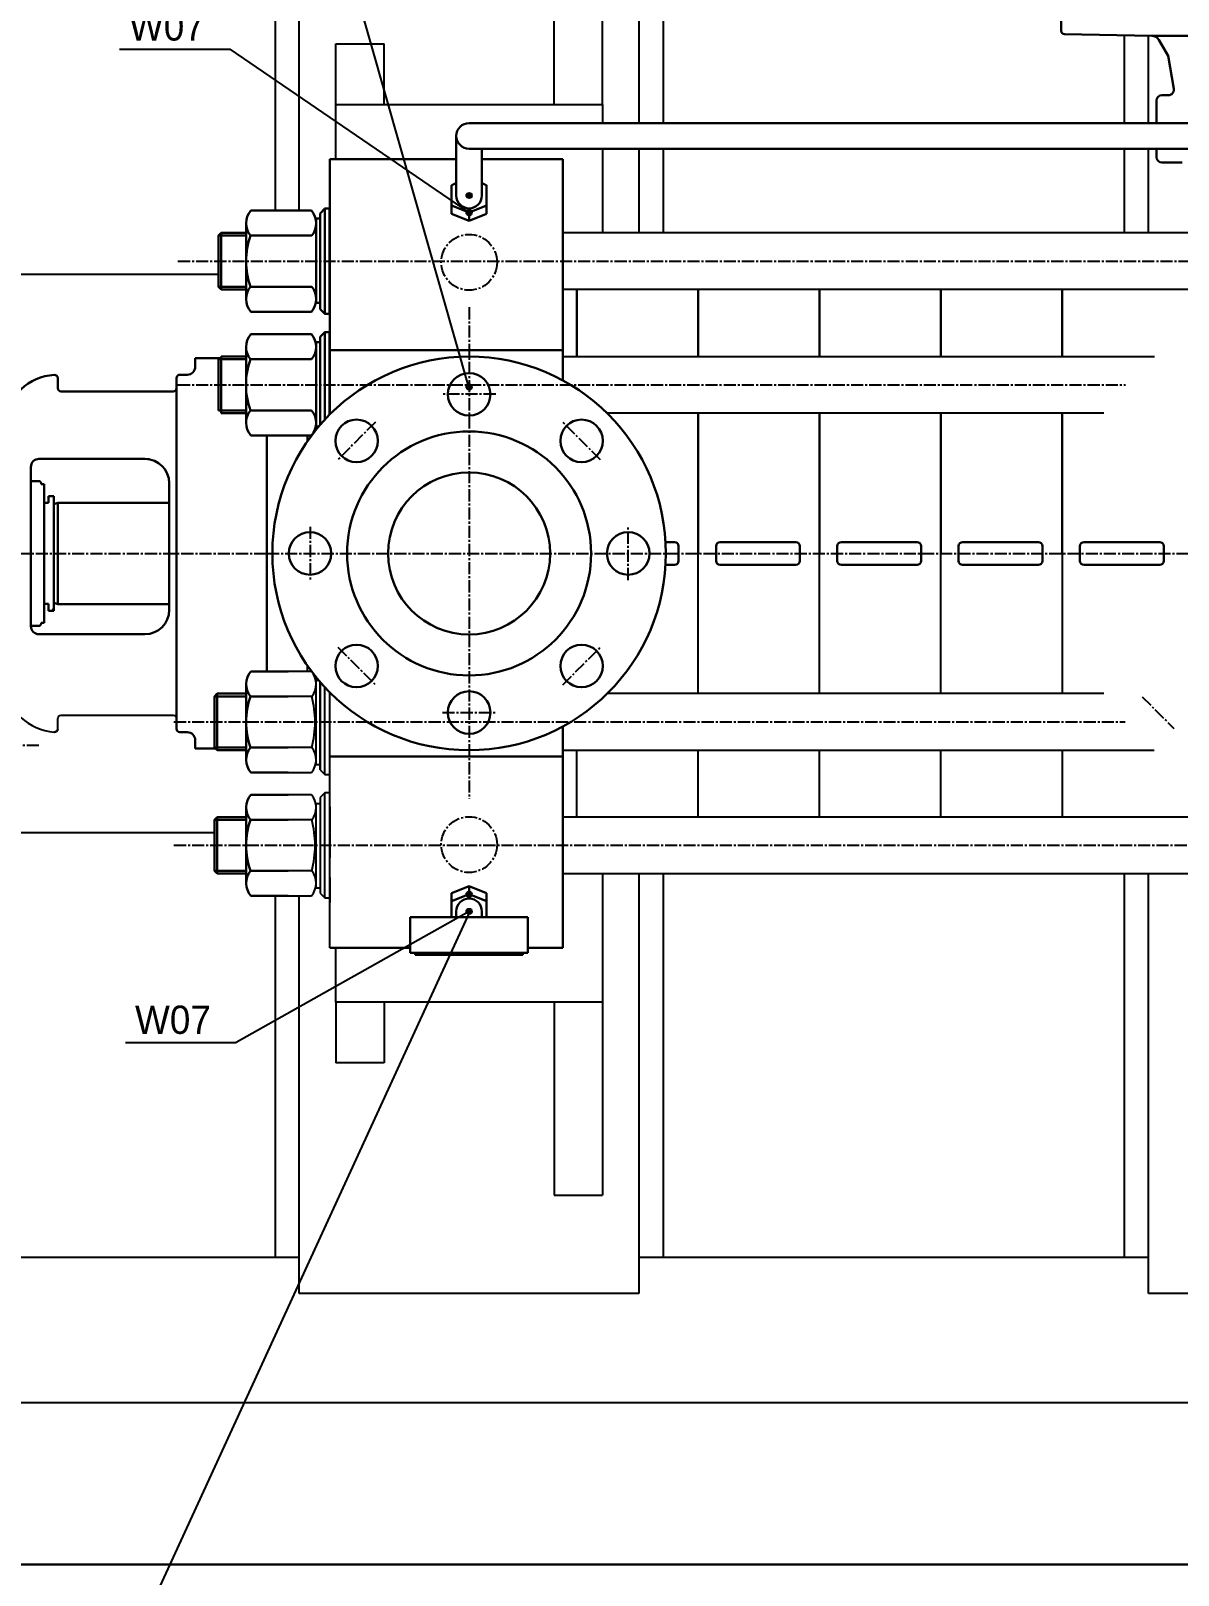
# Model space of a CAD drawing. Header units: millimetres. Extents: x 1235 to 3468, y -658 to 307.
# Drawn here: x 2800.5 to 2871.4, y -570.1 to -474.7 of the extents above; entities that cross this region are included whole.
import ezdxf
from ezdxf.enums import TextEntityAlignment as Align

# ---------------------------------------------------------------- set-up
doc = ezdxf.new("R2010")
doc.units = ezdxf.units.MM
for name, pattern in [('CENTRE', [1.125, 0.75, -0.125, 0.125, -0.125]), ('LDM', [0]), ('SOLID_THICK', [0]), ('SOLID_THIN', [0])]:
    doc.linetypes.add(name, pattern=pattern)
doc.layers.get('0').update_dxf_attribs({"color": 255, "lineweight": 30})
doc.layers.get('Defpoints').update_dxf_attribs({"color": 255})
for name, color, linetype in [('11', 3, 'Continuous'), ('4', 7, 'Continuous'), ('5', 7, 'Continuous'), ('810', 7, 'Continuous')]:
    doc.layers.add(name, color=color, linetype=linetype)
for name, color, linetype, lineweight in [('AM_0', 7, 'Continuous', 30), ('AM_5', 90, 'Continuous', 20), ('可见 (ISO)', 7, 'Continuous', 25)]:
    doc.layers.add(name, color=color, linetype=linetype, lineweight=lineweight)
doc.styles.get("Standard").update_dxf_attribs({"font": 'ISOCP.SHX', "bigfont": 'gbcbig.shx'})
doc.styles.add('TDM', font='medtext', dxfattribs={"width": 0.975})
doc.dimstyles.new('AM_ISO$0', dxfattribs={"dimtxt": 3, "dimasz": 2.5, "dimexe": 1, "dimexo": 1, "dimgap": 1.5, "dimtad": 1, "dimdsep": 46, "dimtxsty": 'Standard', "dimcen": 0, "dimclrd": 256, "dimclre": 256, "dimclrt": 2, "dimadec": 0, "dimazin": 2, "dimtp": 0.1, "dimtm": 0.1, "dimtfac": 0.71, "dimtmove": 0, "dimatfit": 3, "dimfxl": 1, "dimlwd": -1, "dimlwe": -1, "dimarcsym": 1})
pattern_1 = [(45, (1304.199945, -772.534478), (-0.01122532015, 0.01122532015), [])]
pattern_2 = [(45, (1304.199945, -729.33771), (-0.01122532015, 0.01122532015), [])]

# ---------------------------------------------------------------- blocks, each defined once
blk = doc.blocks.new('*D200')
at = {"layer": 'AM_5', "transparency": 16777216}
for p, q in [((2775.104, -453.458), (2775.104, -425.006)), ((2880.104, -484.861), (2880.104, -425.006)), ((2777.604, -426.006), (2877.604, -426.006))]:
    blk.add_line(p, q, dxfattribs=at)
for points in [[(2777.604, -425.589), (2777.604, -426.422), (2775.104, -426.006)], [(2877.604, -425.589), (2877.604, -426.422), (2880.104, -426.006)]]:
    blk.add_solid(points, dxfattribs=at)
at = {"layer": 'Defpoints', "color": 0, "transparency": 16777216}
for p in [(2880.104, -426.006), (2775.104, -454.458), (2880.104, -485.861)]:
    blk.add_point(p, dxfattribs=at)
at = {"layer": 'AM_5', "color": 2, "transparency": 16777216, "insert": (2827.604, -423.006), "char_height": 3, "attachment_point": 5}
blk.add_mtext('105', dxfattribs=at)

msp = doc.modelspace()

# ---------------------------------------------------------------- hatches: boundary and pattern name
at = {"layer": 'AM_5'}
h = msp.add_hatch(dxfattribs=at)
h.set_pattern_fill('ANSI31', color=5, scale=0.005)
h.set_pattern_definition(pattern_1)
h.paths.add_polyline_path([(2827.77, -484.83, -1), (2827.437, -484.83, -1)])
h = msp.add_hatch(dxfattribs=at)
h.set_pattern_fill('ANSI31', color=5, scale=0.005)
h.set_pattern_definition(pattern_2)
h.paths.add_polyline_path([(2827.77, -485.889, 1), (2827.437, -485.889, 1)])
h = msp.add_hatch(dxfattribs=at)
h.set_pattern_fill('ANSI31', color=5, scale=0.005)
h.set_pattern_definition(pattern_2)
h.paths.add_polyline_path([(2827.77, -485.889, 1), (2827.437, -485.889, 1)])
h = msp.add_hatch(dxfattribs=at)
h.set_pattern_fill('ANSI31', color=5, scale=0.005)
h.set_pattern_definition([(45, (1304.199945, -740.111381), (-0.01122532015, 0.01122532015), [])])
h.paths.add_polyline_path([(2827.77, -496.662, 1), (2827.437, -496.662, 1)])
h = msp.add_hatch(dxfattribs=at)
h.set_pattern_fill('ANSI31', color=5, scale=0.005)
h.set_pattern_definition(pattern_2)
h.paths.add_polyline_path([(2827.77, -528.027, -1), (2827.437, -528.027, -1)])
h = msp.add_hatch(dxfattribs=at)
h.set_pattern_fill('ANSI31', color=5, scale=0.005)
h.set_pattern_definition(pattern_1)
h.paths.add_polyline_path([(2827.77, -529.085, 1), (2827.437, -529.085, 1)])

# ---------------------------------------------------------------- linework, layer by layer
at = {"linetype": 'ByBlock'}
for p, q in [((2818.982, -482.583), (2826.812, -482.583)), ((2828.395, -482.583), (2833.407, -482.583)), ((2833.407, -482.583), (2833.407, -493.575)), ((2833.407, -493.575), (2833.407, -496.264)), ((2810.672, -494.893), (2812.267, -494.893)), ((2800.505, -501.616), (2800.505, -509.289)), ((2809.058, -502.616), (2809.058, -510.45)), ((2839.75, -506.253), (2840.303, -506.253)), ((2840.553, -506.503), (2840.553, -506.958)), ((2842.873, -506.503), (2842.873, -506.958)), ((2843.123, -506.253), (2847.803, -506.253)), ((2848.053, -506.503), (2848.053, -506.958)), ((2850.373, -506.503), (2850.373, -506.958)), ((2850.623, -506.253), (2855.303, -506.253)), ((2855.553, -506.503), (2855.553, -506.958)), ((2857.873, -506.503), (2857.873, -506.958)), ((2858.123, -506.253), (2862.803, -506.253)), ((2863.053, -506.503), (2863.053, -506.958)), ((2865.376, -506.503), (2865.376, -506.958)), ((2865.626, -506.253), (2870.305, -506.253)), ((2870.555, -506.503), (2870.555, -506.958)), ((2839.75, -507.663), (2840.303, -507.663)), ((2840.553, -507.413), (2840.553, -506.958)), ((2842.873, -507.413), (2842.873, -506.958)), ((2843.123, -507.663), (2847.803, -507.663)), ((2848.053, -507.413), (2848.053, -506.958)), ((2850.373, -507.413), (2850.373, -506.958)), ((2850.623, -507.663), (2855.303, -507.663)), ((2855.553, -507.413), (2855.553, -506.958)), ((2857.873, -507.413), (2857.873, -506.958)), ((2858.123, -507.663), (2862.803, -507.663)), ((2863.053, -507.413), (2863.053, -506.958)), ((2865.376, -507.413), (2865.376, -506.958)), ((2865.626, -507.663), (2870.305, -507.663)), ((2870.555, -507.413), (2870.555, -506.958)), ((2800.505, -509.289), (2800.505, -511.449)), ((2818.399, -520.335), (2818.399, -514.914)), ((2833.407, -524.422), (2833.407, -517.651)), ((2810.672, -519.022), (2811.92, -519.022)), ((2833.407, -531.333), (2833.407, -524.422)), ((2818.982, -531.333), (2823.964, -531.333)), ((2831.244, -531.333), (2833.407, -531.333))]:
    msp.add_line(p, q, dxfattribs=at)
for centre, radius, start, end in [((2807.558, -502.616), 1.5, 0, 90), ((2840.303, -506.503), 0.25, 0, 90), ((2843.123, -506.503), 0.25, 90, 180), ((2847.803, -506.503), 0.25, 0, 90), ((2850.623, -506.503), 0.25, 90, 180), ((2855.303, -506.503), 0.25, 0, 90), ((2858.123, -506.503), 0.25, 90, 180), ((2862.803, -506.503), 0.25, 0, 90), ((2865.626, -506.503), 0.25, 90, 180), ((2870.305, -506.503), 0.25, 0, 90), ((2840.303, -507.413), 0.25, 270, 0), ((2843.123, -507.413), 0.25, 180, 270), ((2847.803, -507.413), 0.25, 270, 0), ((2850.623, -507.413), 0.25, 180, 270), ((2855.303, -507.413), 0.25, 270, 0), ((2858.123, -507.413), 0.25, 180, 270), ((2862.803, -507.413), 0.25, 270, 0), ((2865.626, -507.413), 0.25, 180, 270), ((2870.305, -507.413), 0.25, 270, 0), ((2807.558, -510.45), 1.5, 270, 0)]:
    msp.add_arc(centre, radius, start, end, dxfattribs=at)
at = {"layer": '11', "color": 172, "linetype": 'SOLID_THIN'}
for p, q in [((2812.531, -443.91), (2827.604, -496.829)), ((2827.604, -529.167), (2807.256, -573.442))]:
    msp.add_line(p, q, dxfattribs=at)
at = {"layer": '11', "color": 7, "linetype": 'SOLID_THICK'}
for p, q in [((2864.222, -474.651), (2864.222, -471.724)), ((2869.821, -474.954), (2864.427, -474.86)), ((2870.823, -476.204), (2870.245, -475.204)), ((2871.18, -478.233), (2870.823, -476.204)), ((2870.106, -480.354), (2870.106, -478.958)), ((2870.439, -478.624), (2870.852, -478.624)), ((2870.106, -482.458), (2870.106, -481.937)), ((2818.982, -482.583), (2818.982, -498.373)), ((2871.704, -482.791), (2870.439, -482.791)), ((2814.104, -485.762), (2817.854, -485.762)), ((2818.687, -485.639), (2818.395, -485.931)), ((2818.395, -485.931), (2818.395, -491.847)), ((2818.979, -485.639), (2818.687, -485.639)), ((2818.687, -492.139), (2818.687, -485.639)), ((2818.979, -492.139), (2818.979, -485.639)), ((2813.812, -486.544), (2813.812, -491.234)), ((2818.395, -486.244), (2818.145, -486.244)), ((2818.145, -486.244), (2818.145, -491.472)), ((2818.145, -486.544), (2818.145, -491.234)), ((2812.104, -487.307), (2812.271, -487.14)), ((2812.104, -490.473), (2812.104, -487.307)), ((2813.812, -487.307), (2812.104, -487.307)), ((2812.271, -487.14), (2812.271, -490.64)), ((2812.271, -487.14), (2813.812, -487.14)), ((2817.87, -487.306), (2814.087, -487.306)), ((2873.597, -487.139), (2833.407, -487.139)), ((2812.271, -490.64), (2812.104, -490.473)), ((2813.812, -490.473), (2812.104, -490.473)), ((2813.812, -490.64), (2812.271, -490.64)), ((2817.87, -490.472), (2814.087, -490.472)), ((2885.134, -490.639), (2833.407, -490.639)), ((2834.267, -494.785), (2834.267, -490.639)), ((2841.767, -494.785), (2841.767, -490.639)), ((2849.267, -494.785), (2849.267, -490.639)), ((2856.767, -494.785), (2856.767, -490.639)), ((2864.27, -490.639), (2864.27, -494.785)), ((2864.27, -490.639), (2864.27, -494.785)), ((2818.145, -491.472), (2818.395, -491.472)), ((2817.854, -492.016), (2814.104, -492.016)), ((2818.395, -491.847), (2818.687, -492.139)), ((2818.687, -492.139), (2818.979, -492.139)), ((2814.1, -493.407), (2817.85, -493.407)), ((2818.683, -493.284), (2818.392, -493.576)), ((2818.392, -493.576), (2818.392, -499.01)), ((2818.975, -493.284), (2818.683, -493.284)), ((2818.683, -498.684), (2818.683, -493.284)), ((2818.975, -498.38), (2818.975, -493.284)), ((2813.809, -494.189), (2813.809, -498.88)), ((2818.392, -493.889), (2818.142, -493.889)), ((2818.142, -493.889), (2818.142, -499.118)), ((2818.142, -494.189), (2818.142, -498.88)), ((2812.101, -498.119), (2812.101, -494.952)), ((2813.809, -494.952), (2812.101, -494.952)), ((2812.267, -494.785), (2812.267, -498.285)), ((2812.267, -494.785), (2813.809, -494.785)), ((2817.867, -494.952), (2814.084, -494.952)), ((2833.404, -494.785), (2869.979, -494.785)), ((2813.809, -498.119), (2812.101, -498.119)), ((2813.809, -498.285), (2812.267, -498.285)), ((2817.867, -498.117), (2814.084, -498.117)), ((2866.857, -498.284), (2836.136, -498.284)), ((2841.767, -515.626), (2841.767, -498.284)), ((2849.267, -515.626), (2849.267, -498.284)), ((2856.767, -515.626), (2856.767, -498.284)), ((2864.27, -498.284), (2864.27, -515.626)), ((2864.27, -498.284), (2864.27, -515.626)), ((2818.142, -499.118), (2818.3, -499.118)), ((2817.85, -499.661), (2814.1, -499.661)), ((2815.104, -514.249), (2815.104, -499.661)), ((2817.604, -500.027), (2817.604, -499.661)), ((2817.857, -514.249), (2814.107, -514.249)), ((2817.604, -514.249), (2817.604, -513.889)), ((2813.816, -519.721), (2813.816, -515.031)), ((2818.149, -520.022), (2818.149, -514.793)), ((2818.149, -514.793), (2818.296, -514.793)), ((2818.149, -519.721), (2818.149, -515.031)), ((2818.69, -520.626), (2818.69, -515.239)), ((2811.857, -515.793), (2812.023, -515.626)), ((2811.857, -518.959), (2811.857, -515.793)), ((2811.857, -515.793), (2813.816, -515.793)), ((2812.023, -515.626), (2813.816, -515.626)), ((2812.023, -519.126), (2812.023, -515.626)), ((2817.874, -515.793), (2814.091, -515.793)), ((2818.982, -531.333), (2818.982, -515.543)), ((2818.982, -520.626), (2818.982, -515.543)), ((2866.854, -515.626), (2836.141, -515.626)), ((2818.982, -524.173), (2818.982, -517.06)), ((2812.023, -519.126), (2811.857, -518.959)), ((2811.857, -518.959), (2813.816, -518.959)), ((2813.816, -519.126), (2812.023, -519.126)), ((2817.874, -518.959), (2814.091, -518.959)), ((2833.407, -519.126), (2869.973, -519.126)), ((2834.267, -523.206), (2834.267, -519.126)), ((2841.767, -523.206), (2841.767, -519.126)), ((2849.267, -523.207), (2849.267, -519.126)), ((2856.767, -523.207), (2856.767, -519.126)), ((2864.27, -519.126), (2864.27, -523.208)), ((2864.27, -519.126), (2864.27, -523.208)), ((2818.399, -520.022), (2818.149, -520.022)), ((2814.107, -520.503), (2817.857, -520.503)), ((2818.399, -520.335), (2818.69, -520.626)), ((2818.69, -520.626), (2818.982, -520.626)), ((2817.857, -521.875), (2814.107, -521.875)), ((2818.69, -521.752), (2818.399, -522.043)), ((2818.399, -522.043), (2818.399, -527.96)), ((2818.982, -521.752), (2818.69, -521.752)), ((2818.69, -528.252), (2818.69, -521.752)), ((2818.982, -528.556), (2818.982, -521.443)), ((2818.982, -528.252), (2818.982, -521.752)), ((2813.816, -527.347), (2813.816, -522.656)), ((2818.149, -527.647), (2818.149, -522.419)), ((2818.149, -522.419), (2818.399, -522.419)), ((2818.149, -527.347), (2818.149, -522.656)), ((2818.982, -522.616), (2818.982, -524.173)), ((2811.857, -523.419), (2812.023, -523.252)), ((2811.857, -526.585), (2811.857, -523.419)), ((2811.857, -523.419), (2813.816, -523.419)), ((2812.023, -523.252), (2813.816, -523.252)), ((2812.023, -526.752), (2812.023, -523.252)), ((2817.874, -523.419), (2814.091, -523.419)), ((2885.146, -523.252), (2833.407, -523.252)), ((2834.267, -523.206), (2834.267, -523.252)), ((2841.767, -523.206), (2841.767, -523.252)), ((2849.267, -523.207), (2849.267, -523.252)), ((2856.767, -523.207), (2856.767, -523.252)), ((2864.27, -523.208), (2864.27, -523.252)), ((2864.27, -523.208), (2864.27, -523.252)), ((2818.982, -524.21), (2818.982, -525.766)), ((2812.023, -526.752), (2811.857, -526.585)), ((2811.857, -526.585), (2813.816, -526.585)), ((2813.816, -526.752), (2812.023, -526.752)), ((2817.874, -526.584), (2814.091, -526.584)), ((2818.982, -526.987), (2818.982, -528.543)), ((2833.407, -526.752), (2873.597, -526.752)), ((2818.399, -527.647), (2818.149, -527.647)), ((2814.107, -528.129), (2817.857, -528.129)), ((2818.399, -527.96), (2818.69, -528.252)), ((2818.69, -528.252), (2818.982, -528.252))]:
    msp.add_line(p, q, dxfattribs=at)
at = {"layer": '11', "color": 172, "linetype": 'CENTRE'}
for p, q in [((2809.599, -488.889), (2895.887, -488.889)), ((2827.604, -491.742), (2827.604, -522.127)), ((2809.595, -496.534), (2868.185, -496.534)), ((2829.252, -497.12), (2825.909, -497.12)), ((2821.813, -498.836), (2819.449, -501.199)), ((2835.726, -501.167), (2833.362, -498.803)), ((2817.766, -505.31), (2817.766, -508.652)), ((2837.442, -508.606), (2837.442, -505.264)), ((2780.557, -506.958), (2815.437, -506.958)), ((2815.104, -506.958), (3062.105, -506.958)), ((2819.482, -512.749), (2821.845, -515.112)), ((2833.395, -515.08), (2835.758, -512.716)), ((2869.218, -515.813), (2871.188, -517.783)), ((2809.351, -517.376), (2868.181, -517.376)), ((2825.956, -516.796), (2829.298, -516.796)), ((2798.005, -518.812), (2801.092, -518.812)), ((2809.351, -525.002), (2895.64, -525.002))]:
    msp.add_line(p, q, dxfattribs=at)
for centre in [(2827.604, -488.958), (2827.604, -524.958)]:
    msp.add_circle(centre, 1.725, dxfattribs=at)
at = {"layer": '11', "color": 7, "linetype": 'SOLID_THICK'}
for centre, radius, start, end in [((2864.43, -474.651), 0.208, 180.00178, 268.99698), ((2869.812, -475.454), 0.5, 30.00349, 88.99854), ((2870.852, -478.291), 0.333, 270.00031, 10.00498), ((2870.439, -478.958), 0.333, 90, 180), ((2870.439, -482.458), 0.333, 179.99869, 269.99869), ((2815.007, -486.544), 1.194, 139.1177, 219.67451), ((2816.951, -486.544), 1.194, 320.32525, 40.8817), ((2818.503, -488.889), 4.69, 160.27969, 199.72031), ((2815.007, -491.234), 1.194, 140.32521, 220.88257), ((2816.951, -491.234), 1.194, 319.11803, 39.67504), ((2815.003, -494.189), 1.194, 139.1177, 219.67451), ((2816.947, -494.189), 1.194, 320.32525, 40.8817), ((2818.499, -496.534), 4.69, 160.27969, 199.72031), ((2815.003, -498.88), 1.194, 140.32521, 220.88257), ((2816.947, -498.88), 1.194, 319.11803, 39.67504), ((2815.01, -515.031), 1.194, 139.11723, 219.67471), ((2816.954, -515.031), 1.194, 320.3252, 40.88173), ((2818.506, -517.376), 4.691, 160.27972, 199.72028), ((2811.958, -517.376), 6.123, 345.02063, 14.97937), ((2815.01, -519.721), 1.194, 140.32558, 220.8825), ((2816.954, -519.721), 1.194, 319.11854, 39.67451), ((2815.01, -522.656), 1.194, 139.11723, 219.67471), ((2816.954, -522.656), 1.194, 320.3252, 40.88173), ((2818.506, -525.002), 4.691, 160.27972, 199.72028), ((2811.958, -525.002), 6.123, 345.02063, 14.97937), ((2815.01, -527.347), 1.194, 140.32558, 220.8825), ((2816.954, -527.347), 1.194, 319.11854, 39.67451)]:
    msp.add_arc(centre, radius, start, end, dxfattribs=at)
at = {"layer": '4', "color": 172, "linetype": 'LDM'}
for p, q in [((2805.987, -475.775), (2811.248, -475.775)), ((2811.248, -475.775), (2812.835, -475.775)), ((2827.604, -485.889), (2812.835, -475.775)), ((2827.604, -529.085), (2813.209, -537.186)), ((2806.361, -537.186), (2811.621, -537.186)), ((2811.621, -537.186), (2813.209, -537.186))]:
    msp.add_line(p, q, dxfattribs=at)
for centre in [(2827.604, -484.83), (2827.604, -485.889), (2827.604, -485.889), (2827.604, -496.662), (2827.604, -528.027), (2827.604, -529.085)]:
    msp.add_circle(centre, 0.166, dxfattribs=at)
at = {"layer": '5', "color": 172, "linetype": 'SOLID_THIN'}
msp.add_line((2801.796, -510.499), (2801.925, -510.37), dxfattribs=at)
at = {"layer": '810', "color": 7, "linetype": 'SOLID_THICK'}
for p, q in [((2810.672, -495.408), (2810.672, -494.893)), ((2809.505, -517.801), (2809.505, -496.116)), ((2809.713, -495.908), (2810.172, -495.908)), ((2807.558, -501.116), (2801.005, -501.116)), ((2804.684, -501.116), (2807.838, -501.116)), ((2800.505, -502.483), (2800.693, -502.483)), ((2800.693, -502.483), (2800.943, -502.483)), ((2800.943, -502.483), (2801.051, -502.483)), ((2801.051, -502.483), (2801.151, -502.583)), ((2801.151, -502.583), (2801.151, -502.666)), ((2801.151, -502.583), (2801.151, -502.583)), ((2801.318, -502.666), (2801.151, -502.666)), ((2801.318, -510.083), (2801.318, -502.666)), ((2801.592, -503.833), (2801.318, -503.833)), ((2801.925, -503.416), (2801.592, -503.416)), ((2801.592, -503.416), (2801.592, -503.833)), ((2801.925, -504.377), (2801.925, -503.416)), ((2801.925, -504.352), (2801.925, -503.966)), ((2801.987, -503.886), (2802.175, -503.835)), ((2802.175, -503.835), (2809.058, -503.835)), ((2802.175, -503.835), (2802.175, -506.96)), ((2801.925, -504.352), (2801.925, -506.96)), ((2801.925, -509.569), (2801.925, -506.96)), ((2802.175, -510.085), (2802.175, -506.96)), ((2801.925, -509.539), (2801.925, -510.499)), ((2801.925, -509.569), (2801.925, -509.955)), ((2801.592, -510.083), (2801.318, -510.083)), ((2801.318, -510.083), (2801.318, -511.249)), ((2801.592, -510.499), (2801.592, -510.083)), ((2801.925, -510.499), (2801.592, -510.499)), ((2801.987, -510.035), (2802.175, -510.085)), ((2802.175, -510.085), (2809.058, -510.085)), ((2800.505, -511.433), (2800.943, -511.433)), ((2800.943, -511.433), (2801.051, -511.433)), ((2801.051, -511.433), (2801.151, -511.333)), ((2801.318, -511.249), (2801.151, -511.249)), ((2801.151, -511.333), (2801.151, -511.249)), ((2801.151, -511.333), (2801.151, -511.333)), ((2801.005, -511.95), (2804.654, -511.95)), ((2804.654, -511.95), (2807.558, -511.95)), ((2809.713, -518.008), (2810.172, -518.008)), ((2810.672, -518.508), (2810.672, -519.022))]:
    msp.add_line(p, q, dxfattribs=at)
for points in [[(2802.172, -496.123), (2802.172, -496.741, 0.414214), (2802.38, -496.95), (2809.297, -496.95, 0.414214), (2809.505, -496.741), (2809.505, -496.459)], [(2802.172, -517.793), (2802.172, -517.175, -0.414214), (2802.38, -516.966), (2809.297, -516.966, -0.414214), (2809.505, -517.175), (2809.505, -517.457)]]:
    msp.add_lwpolyline(points, format="xyb", dxfattribs=at)
for centre, radius, start, end in [((2810.172, -495.408), 0.5, 270.0012, 0.0012), ((2802.172, -499.241), 3.333, 93.82257, 172.16237), ((2801.963, -496.123), 0.208, 0.00158, 93.82184), ((2809.713, -496.116), 0.208, 89.99685, 179.99685), ((2801.005, -501.616), 0.5, 89.99869, 179.99869), ((2802.009, -503.966), 0.0833, 104.98931, 180.00443), ((2802.009, -509.955), 0.0834, 180.00246, 254.99355), ((2801.005, -511.449), 0.5, 179.99978, 269.99978), ((2802.172, -514.674), 3.333, 187.83763, 266.17743), ((2801.963, -517.793), 0.208, 266.17816, 359.99842), ((2809.713, -517.799), 0.208, 180.00315, 270.00315), ((2810.172, -518.508), 0.5, 359.9988, 89.9988)]:
    msp.add_arc(centre, radius, start, end, dxfattribs=at)
at = {"layer": 'AM_0', "color": 7, "linetype": 'SOLID_THICK'}
for p, q in [((2864.222, -474.651), (2864.222, -471.724)), ((2869.821, -474.954), (2864.427, -474.86)), ((2869.821, -474.954), (2890.391, -474.954)), ((2870.823, -476.204), (2870.245, -475.204)), ((2871.18, -478.233), (2870.823, -476.204)), ((2870.106, -480.354), (2870.106, -478.958)), ((2870.439, -478.624), (2870.852, -478.624)), ((2826.812, -481.145), (2826.812, -484.83)), ((2879.312, -480.354), (2827.604, -480.354)), ((2879.308, -481.937), (2827.604, -481.937)), ((2828.395, -481.937), (2828.395, -484.83)), ((2870.106, -482.458), (2870.106, -481.937)), ((2818.982, -482.583), (2818.982, -498.373)), ((2818.982, -482.583), (2823.964, -482.583)), ((2828.395, -482.583), (2833.407, -482.583)), ((2833.407, -482.583), (2833.407, -493.575)), ((2871.704, -482.791), (2870.439, -482.791)), ((2826.812, -484.468), (2826.812, -484.83)), ((2826.812, -484.468), (2826.812, -484.83)), ((2828.395, -484.468), (2828.395, -484.83)), ((2828.395, -484.468), (2828.395, -484.83)), ((2814.104, -485.762), (2817.854, -485.762)), ((2818.687, -485.639), (2818.395, -485.931)), ((2818.395, -485.931), (2818.395, -491.847)), ((2818.979, -485.639), (2818.687, -485.639)), ((2818.687, -492.139), (2818.687, -485.639)), ((2818.979, -492.139), (2818.979, -485.639)), ((2813.812, -486.544), (2813.812, -491.234)), ((2818.395, -486.244), (2818.145, -486.244)), ((2818.145, -486.244), (2818.145, -491.472)), ((2818.145, -486.544), (2818.145, -491.234)), ((2812.104, -487.307), (2812.271, -487.14)), ((2812.104, -490.473), (2812.104, -487.307)), ((2813.812, -487.307), (2812.104, -487.307)), ((2812.271, -487.14), (2812.271, -490.64)), ((2812.271, -487.14), (2813.812, -487.14)), ((2817.87, -487.306), (2814.087, -487.306)), ((2812.271, -490.64), (2812.104, -490.473)), ((2813.812, -490.473), (2812.104, -490.473)), ((2813.812, -490.64), (2812.271, -490.64)), ((2817.87, -490.472), (2814.087, -490.472)), ((2834.267, -494.785), (2834.267, -490.639)), ((2841.767, -494.785), (2841.767, -490.639)), ((2849.267, -494.785), (2849.267, -490.639)), ((2856.767, -494.785), (2856.767, -490.639)), ((2864.27, -490.639), (2864.27, -494.785)), ((2864.27, -490.639), (2864.27, -494.785)), ((2818.145, -491.472), (2818.395, -491.472)), ((2817.854, -492.016), (2814.104, -492.016)), ((2818.395, -491.847), (2818.687, -492.139)), ((2818.687, -492.139), (2818.979, -492.139)), ((2814.1, -493.407), (2817.85, -493.407)), ((2818.683, -493.284), (2818.392, -493.576)), ((2818.392, -493.576), (2818.392, -499.01)), ((2818.975, -493.284), (2818.683, -493.284)), ((2818.683, -498.684), (2818.683, -493.284)), ((2818.975, -498.38), (2818.975, -493.284)), ((2833.407, -493.575), (2833.407, -496.264)), ((2813.809, -494.189), (2813.809, -498.88)), ((2818.392, -493.889), (2818.142, -493.889)), ((2818.142, -493.889), (2818.142, -499.118)), ((2818.142, -494.189), (2818.142, -498.88)), ((2810.672, -495.408), (2810.672, -494.893)), ((2810.672, -494.893), (2812.267, -494.893)), ((2812.101, -498.119), (2812.101, -494.952)), ((2813.809, -494.952), (2812.101, -494.952)), ((2812.267, -494.785), (2812.267, -498.285)), ((2812.267, -494.785), (2813.809, -494.785)), ((2817.867, -494.952), (2814.084, -494.952)), ((2809.505, -517.801), (2809.505, -496.116)), ((2809.713, -495.908), (2810.172, -495.908)), ((2813.809, -498.119), (2812.101, -498.119)), ((2813.809, -498.285), (2812.267, -498.285)), ((2817.867, -498.117), (2814.084, -498.117)), ((2841.767, -506.958), (2841.767, -498.284)), ((2849.267, -506.958), (2849.267, -498.284)), ((2856.767, -506.958), (2856.767, -498.284)), ((2864.27, -498.284), (2864.27, -506.958)), ((2864.27, -498.284), (2864.27, -506.958)), ((2818.142, -499.118), (2818.3, -499.118)), ((2817.85, -499.661), (2814.1, -499.661)), ((2815.104, -514.249), (2815.104, -499.661)), ((2817.604, -500.027), (2817.604, -499.661)), ((2807.558, -501.116), (2801.005, -501.116)), ((2804.684, -501.116), (2807.558, -501.116)), ((2800.505, -501.616), (2800.505, -508.122)), ((2800.505, -502.483), (2800.693, -502.483)), ((2800.693, -502.483), (2800.943, -502.483)), ((2800.943, -502.483), (2801.051, -502.483)), ((2801.051, -502.483), (2801.151, -502.583)), ((2801.151, -502.583), (2801.151, -502.666)), ((2801.151, -502.583), (2801.151, -502.583)), ((2801.318, -502.666), (2801.151, -502.666)), ((2801.318, -510.083), (2801.318, -502.666)), ((2809.058, -502.616), (2809.058, -510.45)), ((2801.592, -503.833), (2801.318, -503.833)), ((2801.925, -503.416), (2801.592, -503.416)), ((2801.592, -503.416), (2801.592, -503.833)), ((2801.925, -504.377), (2801.925, -503.416)), ((2801.925, -504.352), (2801.925, -503.966)), ((2801.987, -503.886), (2802.175, -503.835)), ((2802.175, -503.835), (2809.058, -503.835)), ((2802.175, -503.835), (2802.175, -506.96)), ((2801.925, -504.352), (2801.925, -506.96)), ((2839.75, -506.253), (2840.303, -506.253)), ((2840.553, -506.503), (2840.553, -506.958)), ((2842.873, -506.503), (2842.873, -506.958)), ((2843.123, -506.253), (2847.803, -506.253)), ((2848.053, -506.503), (2848.053, -506.958)), ((2850.373, -506.503), (2850.373, -506.958)), ((2850.623, -506.253), (2855.303, -506.253)), ((2855.553, -506.503), (2855.553, -506.958)), ((2857.873, -506.503), (2857.873, -506.958)), ((2858.123, -506.253), (2862.803, -506.253)), ((2863.053, -506.503), (2863.053, -506.958)), ((2865.376, -506.503), (2865.376, -506.958)), ((2865.626, -506.253), (2870.305, -506.253)), ((2870.555, -506.503), (2870.555, -506.958)), ((2801.925, -509.569), (2801.925, -506.96)), ((2802.175, -510.085), (2802.175, -506.96)), ((2800.505, -509.289), (2800.505, -511.449)), ((2801.925, -509.539), (2801.925, -510.499)), ((2801.925, -509.569), (2801.925, -509.955)), ((2801.592, -510.083), (2801.318, -510.083)), ((2801.318, -510.083), (2801.318, -511.249)), ((2801.592, -510.499), (2801.592, -510.083)), ((2801.925, -510.499), (2801.592, -510.499)), ((2801.796, -510.499), (2801.925, -510.37)), ((2801.987, -510.035), (2802.175, -510.085)), ((2802.175, -510.085), (2809.058, -510.085)), ((2800.505, -511.433), (2800.943, -511.433)), ((2800.943, -511.433), (2801.051, -511.433)), ((2801.051, -511.433), (2801.151, -511.333)), ((2801.318, -511.249), (2801.151, -511.249)), ((2801.151, -511.333), (2801.151, -511.249)), ((2801.151, -511.333), (2801.151, -511.333)), ((2801.005, -511.95), (2804.654, -511.95)), ((2804.654, -511.95), (2807.558, -511.95)), ((2816.419, -514.249), (2814.107, -514.249)), ((2813.816, -519.721), (2813.816, -515.031)), ((2811.857, -515.793), (2812.023, -515.626)), ((2811.857, -518.959), (2811.857, -515.793)), ((2811.857, -515.793), (2813.816, -515.793)), ((2812.023, -515.626), (2813.816, -515.626)), ((2812.023, -519.126), (2812.023, -515.626)), ((2816.419, -515.793), (2814.091, -515.793)), ((2809.713, -518.008), (2810.172, -518.008)), ((2810.672, -518.508), (2810.672, -519.022)), ((2812.023, -519.126), (2811.857, -518.959)), ((2811.857, -518.959), (2813.816, -518.959)), ((2813.816, -519.126), (2812.023, -519.126)), ((2816.419, -518.959), (2814.091, -518.959)), ((2814.107, -520.503), (2816.419, -520.503)), ((2816.419, -521.875), (2814.107, -521.875)), ((2813.816, -527.347), (2813.816, -522.656)), ((2811.857, -523.419), (2812.023, -523.252)), ((2811.857, -526.585), (2811.857, -523.419)), ((2811.857, -523.419), (2813.816, -523.419)), ((2812.023, -523.252), (2813.816, -523.252)), ((2812.023, -526.752), (2812.023, -523.252)), ((2816.419, -523.419), (2814.091, -523.419)), ((2812.023, -526.752), (2811.857, -526.585)), ((2811.857, -526.585), (2813.816, -526.585)), ((2813.816, -526.752), (2812.023, -526.752)), ((2816.419, -526.584), (2814.091, -526.584)), ((2814.107, -528.129), (2816.419, -528.129)), ((2826.812, -529.448), (2826.812, -529.085)), ((2828.395, -529.448), (2828.395, -529.085))]:
    msp.add_line(p, q, dxfattribs=at)
at = {"layer": 'AM_0'}
for p, q in [((2826.52, -485.456), (2826.52, -485.964)), ((2826.52, -485.456), (2826.52, -485.964)), ((2826.52, -485.456), (2826.52, -485.964)), ((2827.604, -485.889), (2827.604, -486.397)), ((2827.604, -485.889), (2827.604, -486.397)), ((2827.604, -485.889), (2827.604, -486.397)), ((2828.687, -485.456), (2828.687, -485.964)), ((2828.687, -485.456), (2828.687, -485.964)), ((2828.687, -485.456), (2828.687, -485.964)), ((2826.52, -485.964), (2827.604, -486.397)), ((2826.52, -485.964), (2827.604, -486.397)), ((2826.52, -485.964), (2827.604, -486.397)), ((2828.687, -485.964), (2827.604, -486.397)), ((2828.687, -485.964), (2827.604, -486.397)), ((2828.687, -485.964), (2827.604, -486.397)), ((2823.493, -494.398), (2818.982, -494.398)), ((2833.407, -494.398), (2823.493, -494.398)), ((2823.493, -519.518), (2818.982, -519.518)), ((2833.407, -519.518), (2823.493, -519.518)), ((2826.52, -527.952), (2827.604, -527.519)), ((2826.52, -527.952), (2827.604, -527.519)), ((2827.604, -528.027), (2827.604, -527.519)), ((2828.687, -527.952), (2827.604, -527.519)), ((2827.604, -528.027), (2827.604, -527.519)), ((2828.687, -527.952), (2827.604, -527.519)), ((2826.52, -528.46), (2826.52, -527.952)), ((2826.52, -528.46), (2826.52, -527.952)), ((2828.687, -528.46), (2828.687, -527.952)), ((2828.687, -528.46), (2828.687, -527.952)), ((2831.244, -529.448), (2823.964, -529.448)), ((2827.604, -529.448), (2823.964, -529.448)), ((2823.964, -529.448), (2823.964, -531.646)), ((2831.244, -529.448), (2831.244, -531.646)), ((2823.964, -531.646), (2831.244, -531.646)), ((2824.272, -531.646), (2824.272, -531.778)), ((2830.935, -531.646), (2830.935, -531.778)), ((2824.272, -531.778), (2830.935, -531.778)), ((3085.104, -569.458), (2765.104, -569.458))]:
    msp.add_line(p, q, dxfattribs=at)
at = {"layer": 'AM_0', "color": 7, "linetype": 'SOLID_THICK'}
for points in [[(2826.812, -484.036), (2826.52, -484.205), (2826.52, -485.456), (2827.604, -485.889), (2828.687, -485.456), (2828.687, -484.205), (2828.395, -484.036)], [(2826.52, -484.468), (2826.52, -485.456), (2827.604, -485.889), (2828.687, -485.456), (2828.687, -484.468)], [(2826.52, -484.468), (2826.52, -485.456), (2827.604, -485.889), (2828.687, -485.456), (2828.687, -484.468)], [(2826.52, -529.448), (2826.52, -528.46), (2827.604, -528.027), (2828.687, -528.46), (2828.687, -529.448)]]:
    msp.add_lwpolyline(points, dxfattribs=at)
msp.add_lwpolyline([(2802.172, -496.123), (2802.172, -496.741, 0.414214), (2802.38, -496.95), (2809.297, -496.95, 0.414214), (2809.505, -496.741), (2809.505, -496.459)], format="xyb", dxfattribs=at)
at = {"layer": 'AM_0'}
for centre, radius in [((2827.604, -506.958), 12.167), ((2827.604, -497.12), 1.315), ((2820.647, -500.001), 1.315), ((2834.56, -500.001), 1.315), ((2827.604, -506.958), 7.542), ((2827.604, -506.958), 5.007), ((2817.766, -506.958), 1.315), ((2837.442, -506.958), 1.315), ((2820.647, -513.914), 1.315), ((2834.56, -513.914), 1.315), ((2827.604, -516.796), 1.315)]:
    msp.add_circle(centre, radius, dxfattribs=at)
at = {"layer": 'AM_0', "color": 7, "linetype": 'SOLID_THICK'}
for centre, radius, start, end in [((2864.43, -474.651), 0.208, 180.00178, 268.99698), ((2869.812, -475.454), 0.5, 30.00349, 88.99854), ((2870.852, -478.291), 0.333, 270.00031, 10.00498), ((2870.439, -478.958), 0.333, 90, 180), ((2827.604, -481.145), 0.792, 90, 270), ((2870.439, -482.458), 0.333, 179.99869, 269.99869), ((2827.604, -484.83), 0.792, 180, 0), ((2827.604, -484.83), 0.792, 180, 0), ((2827.604, -484.83), 0.792, 180, 0), ((2815.007, -486.544), 1.194, 139.1177, 219.67451), ((2816.951, -486.544), 1.194, 320.32525, 40.8817), ((2818.503, -488.889), 4.69, 160.27969, 199.72031), ((2815.007, -491.234), 1.194, 140.32521, 220.88257), ((2816.951, -491.234), 1.194, 319.11803, 39.67504), ((2815.003, -494.189), 1.194, 139.1177, 219.67451), ((2816.947, -494.189), 1.194, 320.32525, 40.8817), ((2810.172, -495.408), 0.5, 270.0012, 0.0012), ((2818.499, -496.534), 4.69, 160.27969, 199.72031), ((2802.172, -499.241), 3.333, 93.82257, 172.16237), ((2801.963, -496.123), 0.208, 0.00158, 93.82184), ((2809.713, -496.116), 0.208, 89.99685, 179.99685), ((2815.003, -498.88), 1.194, 140.32521, 220.88257), ((2816.947, -498.88), 1.194, 319.11803, 39.67504), ((2801.005, -501.616), 0.5, 89.99869, 179.99869), ((2807.558, -502.616), 1.5, 0, 90), ((2802.009, -503.966), 0.0833, 104.98931, 180.00443), ((2840.303, -506.503), 0.25, 0, 90), ((2843.123, -506.503), 0.25, 90, 180), ((2847.803, -506.503), 0.25, 0, 90), ((2850.623, -506.503), 0.25, 90, 180), ((2855.303, -506.503), 0.25, 0, 90), ((2858.123, -506.503), 0.25, 90, 180), ((2862.803, -506.503), 0.25, 0, 90), ((2865.626, -506.503), 0.25, 90, 180), ((2870.305, -506.503), 0.25, 0, 90), ((2802.009, -509.955), 0.0834, 180.00246, 254.99355), ((2807.558, -510.45), 1.5, 270, 0), ((2801.005, -511.449), 0.5, 179.99978, 269.99978), ((2815.01, -515.031), 1.194, 139.11723, 219.67471), ((2818.506, -517.376), 4.691, 160.27972, 199.72028), ((2801.963, -517.793), 0.208, 266.17816, 359.99842), ((2809.713, -517.799), 0.208, 180.00315, 270.00315), ((2810.172, -518.508), 0.5, 359.9988, 89.9988), ((2815.01, -519.721), 1.194, 140.32558, 220.8825), ((2815.01, -522.656), 1.194, 139.11723, 219.67471), ((2818.506, -525.002), 4.691, 160.27972, 199.72028), ((2815.01, -527.347), 1.194, 140.32558, 220.8825), ((2827.604, -529.085), 0.792, 0, 180), ((2827.604, -529.085), 0.792, 0, 180)]:
    msp.add_arc(centre, radius, start, end, dxfattribs=at)
at = {"layer": '可见 (ISO)'}
for p, q in [((2817.104, -485.762), (2817.104, -461.208)), ((2838.104, -461.208), (2838.104, -480.354)), ((2815.604, -463.458), (2815.604, -485.762)), ((2839.604, -463.458), (2839.604, -480.354)), ((2832.854, -479.208), (2832.854, -467.292)), ((2835.854, -479.208), (2835.854, -467.292)), ((2868.104, -474.924), (2868.104, -480.354)), ((2869.604, -480.354), (2869.604, -474.95)), ((2819.354, -475.458), (2822.354, -475.458)), ((2819.354, -479.208), (2819.354, -475.458)), ((2822.354, -479.208), (2822.354, -475.458)), ((2819.354, -482.583), (2819.354, -479.208)), ((2819.354, -479.208), (2835.854, -479.208)), ((2835.854, -479.208), (2835.854, -480.354)), ((2835.854, -481.937), (2835.854, -487.139)), ((2838.104, -481.937), (2838.104, -487.139)), ((2839.604, -481.937), (2839.604, -487.139)), ((2868.104, -481.937), (2868.104, -487.139)), ((2869.604, -487.139), (2869.604, -481.937)), ((2812.104, -489.708), (2776.604, -489.708)), ((2776.604, -524.208), (2811.857, -524.208)), ((2835.854, -526.752), (2835.854, -531.979)), ((2838.104, -526.752), (2838.104, -531.979)), ((2839.604, -526.752), (2839.604, -531.979)), ((2868.104, -526.752), (2868.104, -531.979)), ((2869.604, -531.979), (2869.604, -526.752)), ((2815.604, -528.129), (2815.604, -550.458)), ((2817.104, -552.708), (2817.104, -528.129)), ((2819.354, -534.708), (2819.354, -531.333)), ((2835.854, -531.979), (2835.854, -534.708)), ((2838.104, -531.979), (2838.104, -552.708)), ((2839.604, -531.979), (2839.604, -550.458)), ((2868.104, -531.979), (2868.104, -550.458)), ((2869.604, -552.708), (2869.604, -531.979)), ((2835.854, -534.708), (2819.354, -534.708)), ((2819.354, -534.708), (2819.354, -538.458)), ((2822.354, -534.708), (2822.354, -538.458)), ((2832.854, -534.708), (2832.854, -546.624)), ((2835.854, -534.708), (2835.854, -546.624)), ((2822.354, -538.458), (2819.354, -538.458)), ((2832.854, -546.624), (2835.854, -546.624)), ((2776.604, -550.458), (2817.104, -550.458)), ((2838.104, -550.458), (2839.604, -550.458)), ((2839.604, -550.458), (2869.604, -550.458)), ((2838.104, -552.708), (2817.104, -552.708)), ((2890.604, -552.708), (2869.604, -552.708)), ((2775.104, -559.458), (3075.104, -559.458))]:
    msp.add_line(p, q, dxfattribs=at)

# ---------------------------------------------------------------- texts
at = {"layer": '4', "color": 7, "style": 'TDM', "width": 0.975}
for p in [(2806.57, -475.775), (2806.944, -537.186)]:
    msp.add_text('W07', height=1.75, dxfattribs=at).set_placement(p, align=Align.BOTTOM_LEFT)

# ---------------------------------------------------------------- dimensions: what is measured, and where the dimension line sits
at = {"layer": 'AM_5'}
dim = msp.add_linear_dim(base=(2880.104, -426.006), p1=(2775.104, -454.458), p2=(2880.104, -485.861), dimstyle='AM_ISO$0', dxfattribs=at)
dim.commit()
dim.dimension.update_dxf_attribs({"geometry": '*D200', "text_midpoint": (2827.604, -423.006)})

doc.saveas('drawing.dxf')
